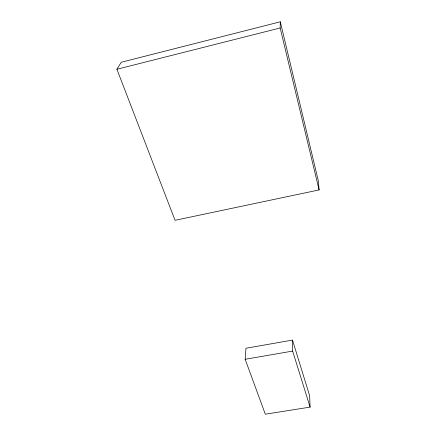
<?xml version="1.0" encoding="UTF-8"?>
<svg xmlns="http://www.w3.org/2000/svg" width="436" height="436" viewBox="0 0 436 436"><rect width="100%" height="100%" fill="white"/><g stroke="black" fill="none" stroke-linecap="round" stroke-linejoin="round"><path stroke-width="0.65" d="M319.098 189.927L280.168 27.975L280.304 21.8L121.23 62.266L116.903 69.259L175.054 220.311L319.098 189.927L318.307 180.76L280.304 21.8M245.168 359.286L245.953 348.255L292.491 340.091L309.631 395.73L310.094 407.11L265.301 414.2L245.168 359.286L292.643 351.084L292.491 340.091M116.903 69.259L280.168 27.975M292.643 351.084L310.094 407.11"/></g></svg>
